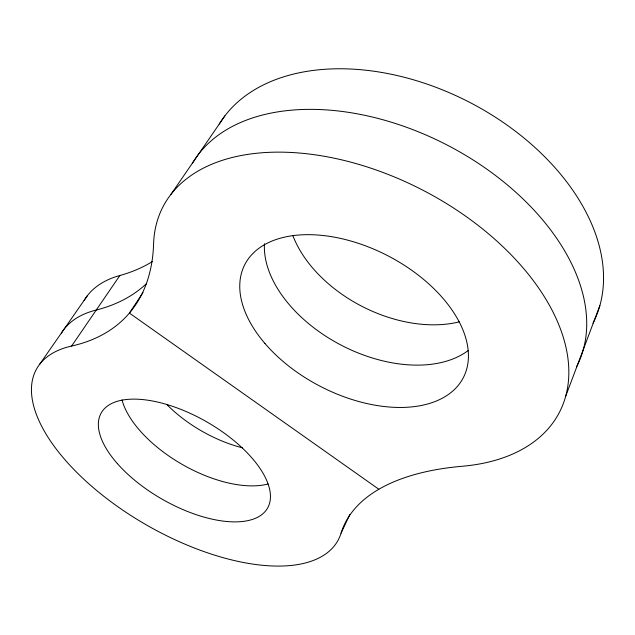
<?xml version="1.0" encoding="UTF-8"?>
<svg xmlns="http://www.w3.org/2000/svg" width="635" height="635" viewBox="0 0 635 635"><rect width="100%" height="100%" fill="white"/><g stroke="black" fill="none" stroke-linecap="round" stroke-linejoin="round"><path stroke-width="0.95" d="M565.809 395.915L599.877 305.562M152.289 261.612A347.234 190.81 43.6 0 1 119.864 275.503L71.62 346.043A173.395 81.129 29.8 0 0 120.015 508.238A173.395 81.129 29.8 0 0 341.066 533.146L349.877 514.413M143.034 292.481L129.397 313.079L378.873 489.275M170.863 194.508L224.83 115.935M39.664 364.276L87.297 295.791M268.034 483.981A93.869 46.284 29.8 0 1 181.983 464.288A93.869 46.284 29.8 0 1 122.007 399.875M242.578 447.85A92.004 47.768 29.9 0 1 166.799 404.495M146.685 283.44A356.076 186.642 42.7 0 1 96.258 310.015A169.839 84.098 29.9 0 0 61.341 333.169M84.09 300.577A166.434 86.765 29.9 0 1 119.864 275.503M468.233 350.496A119.832 75.351 27.3 0 1 340.677 344.9A119.832 75.351 27.3 0 1 264.446 243.705M341.066 533.146A314.865 142.74 19.5 0 1 462.288 466.257A223.274 134.382 27.4 0 0 468.36 218.115A223.274 134.382 27.4 0 0 153.591 243.888A365.466 181.753 41.8 0 1 71.62 346.043M192.603 162.973A217.408 137.644 27.2 0 1 450.191 146.653A217.408 137.644 27.2 0 1 576.556 366.784M459.24 321.858A116.808 76.914 27.1 0 1 292.902 235.72M219.258 124.063A211.844 140.406 27.1 0 1 473.075 104.14A211.844 140.406 27.1 0 1 593.011 323.159M264.922 343.448A123.023 73.509 27.4 0 0 460.637 382.175A123.023 73.509 27.4 0 0 336.685 237.601A123.023 73.509 27.4 0 0 264.922 343.448M117.435 463.677A95.814 44.633 29.8 0 0 264.7 511.985A95.814 44.633 29.8 0 0 171.101 405.836A95.814 44.633 29.8 0 0 117.435 463.677"/></g></svg>
